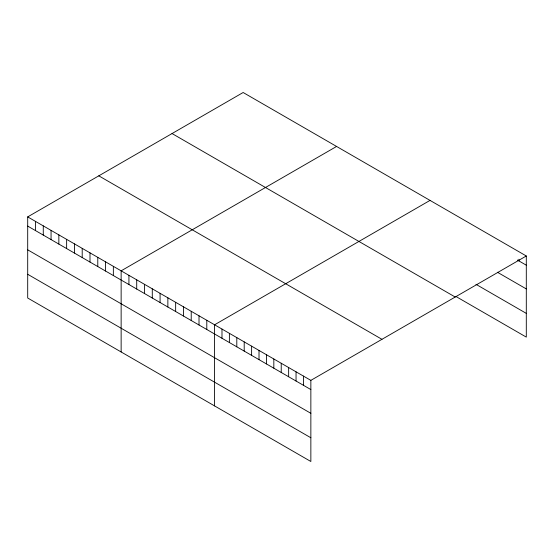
<?xml version="1.0" encoding="UTF-8"?>
<svg xmlns="http://www.w3.org/2000/svg" width="554" height="554" viewBox="0 0 554 554"><rect width="100%" height="100%" fill="white"/><g stroke="black" fill="none" stroke-linecap="round" stroke-linejoin="round"><path stroke-width="0.83" d="M27.7 216.891L310.856 380.369L310.856 461.496L27.7 298.017L27.7 216.891L243.144 92.504L526.3 255.983L526.3 337.109L455.949 296.494M336.583 146.45L121.139 270.837L121.139 351.963M430.029 200.396L214.585 324.783L214.585 405.916M310.856 380.369L526.3 255.983M517.415 260.055L526.3 265.186M497.416 272.249L526.3 288.925M475.941 284.299L526.3 313.377M172.045 133.549L455.201 297.027M98.799 175.84L381.955 339.318M27.7 226.094L310.856 389.573M27.7 249.833L310.856 413.312M27.7 274.285L310.856 437.764M518.897 259.237L518.897 260.913M303.447 376.09L303.447 385.3M296.044 371.817L296.044 381.02M288.641 367.537L288.641 376.748M281.231 363.265L281.231 372.468M273.828 358.992L273.828 368.195M266.419 354.712L266.419 363.923M259.016 350.44L259.016 359.643M251.613 346.16L251.613 355.37M244.203 341.887L244.203 351.091M236.8 337.615L236.8 346.818M229.391 333.335L229.391 342.545M221.988 329.062L221.988 338.265M206.794 320.288L206.794 329.498M199.011 315.794L199.011 324.997M191.22 311.3L191.22 320.503M183.436 306.805L183.436 316.009M175.646 302.304L175.646 311.514M167.862 297.81L167.862 307.02M160.078 293.315L160.078 302.519M152.288 288.821L152.288 298.024M144.504 284.327L144.504 293.53M136.713 279.825L136.713 289.036M128.93 275.331L128.93 284.541M113.355 266.342L113.355 275.546M105.565 261.848L105.565 271.051M97.781 257.347L97.781 266.557M89.997 252.853L89.997 262.063M82.207 248.358L82.207 257.568M74.423 243.864L74.423 253.067M66.632 239.37L66.632 248.573M58.849 234.868L58.849 244.079M51.058 230.374L51.058 239.584M43.274 225.88L43.274 235.09M35.484 221.385L35.484 230.589"/></g></svg>
